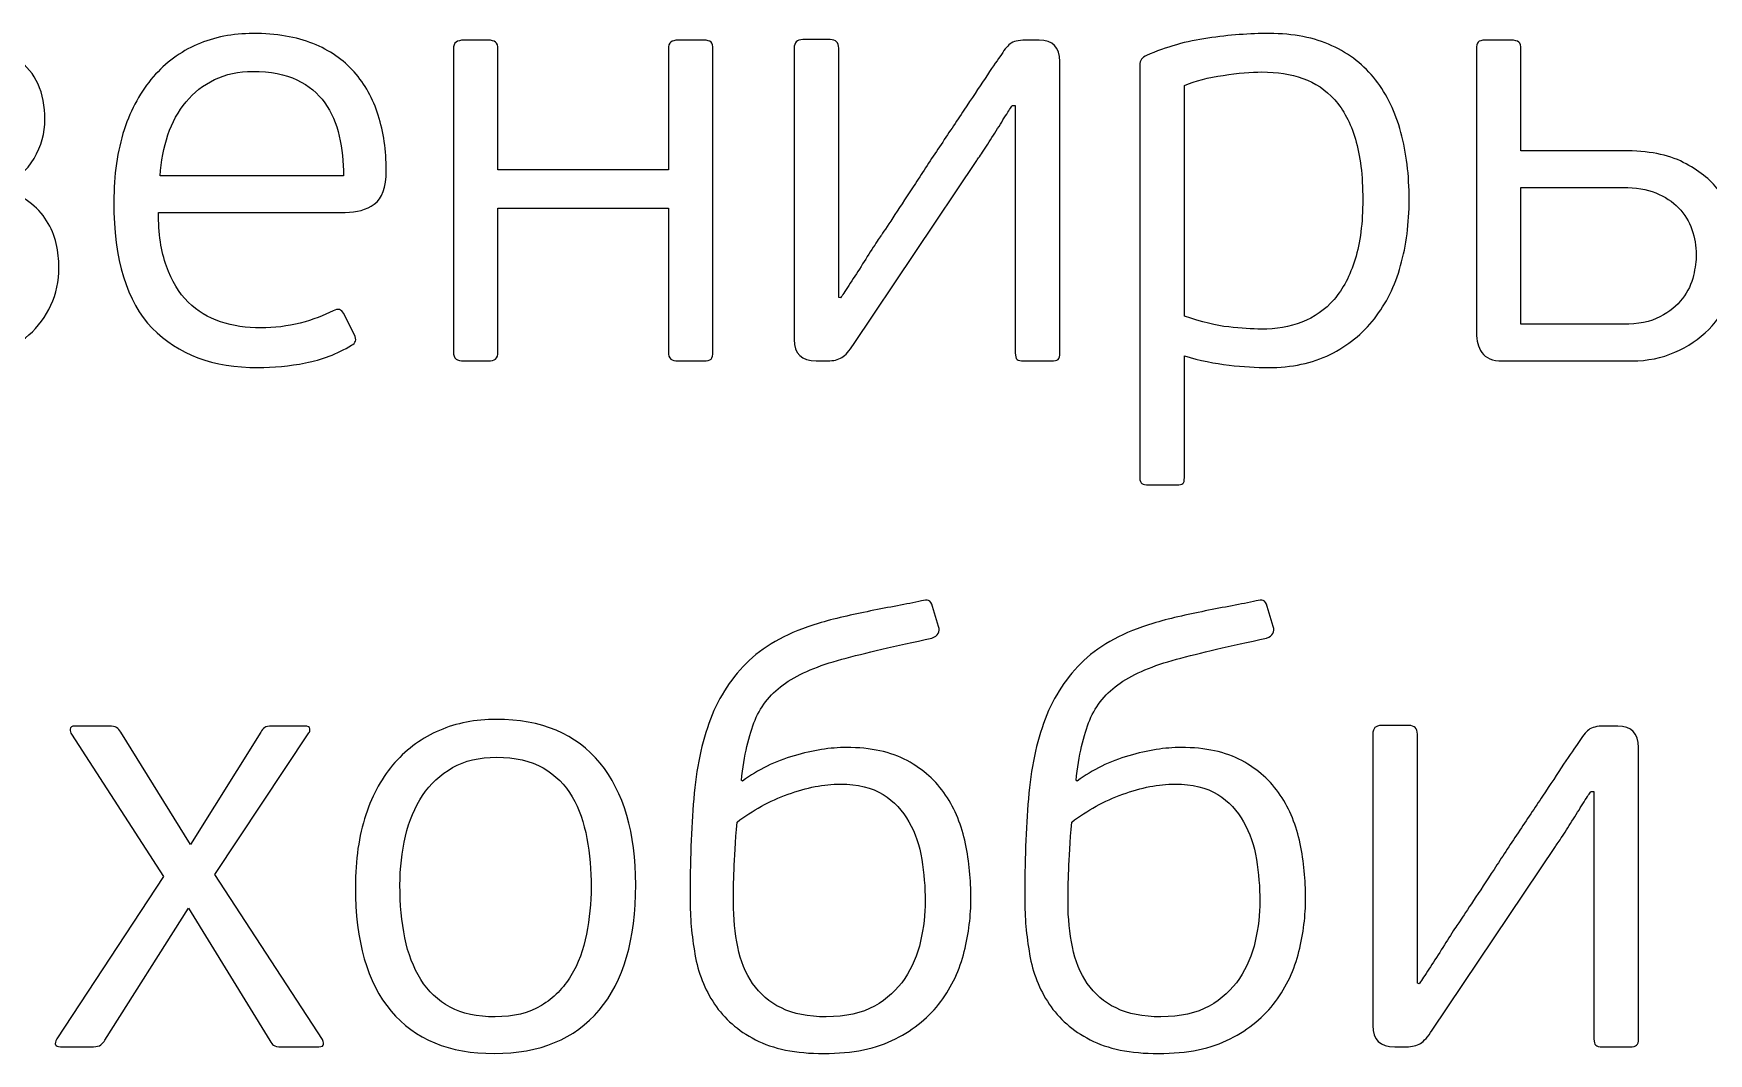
# Model space of a CAD drawing. Header units: centimetres. Extents: x -21.3 to 21.2, y -15.2 to 14.8.
# Drawn here: x -14.245 to -13.617, y -3.794 to -3.412 of the extents above; entities that cross this region are included whole.
import ezdxf

# ---------------------------------------------------------------- set-up
doc = ezdxf.new("R2010")
doc.units = ezdxf.units.CM
doc.header["$MEASUREMENT"] = 0
doc.layers.add('layer 1', color=7, linetype='Continuous')

msp = doc.modelspace()

# ---------------------------------------------------------------- linework, layer by layer
at = {"layer": 'layer 1', "color": 29}
for points, knots in [([(-14.16228, -3.41215), (-14.15359, -3.41215), (-14.14611, -3.4134), (-14.13987, -3.41592), (-14.13987, -3.41592), (-14.13361, -3.41843), (-14.12846, -3.42198), (-14.12442, -3.42655), (-14.12442, -3.42655), (-14.12038, -3.43113), (-14.11737, -3.43654), (-14.11539, -3.44279), (-14.11539, -3.44279), (-14.11341, -3.44905), (-14.11242, -3.45591), (-14.11242, -3.46338), (-14.11242, -3.46338), (-14.11242, -3.46978), (-14.1139, -3.47401), (-14.11688, -3.47607), (-14.11688, -3.47607), (-14.11985, -3.47813), (-14.12347, -3.47916), (-14.12774, -3.47916), (-14.12774, -3.47916), (-14.12774, -3.47916), (-14.19773, -3.47916), (-14.19773, -3.47916), (-14.19773, -3.47916), (-14.19773, -3.48705), (-14.19674, -3.49376), (-14.19476, -3.49929), (-14.19476, -3.49929), (-14.19277, -3.50481), (-14.19003, -3.50932), (-14.1866, -3.51271), (-14.1866, -3.51271), (-14.18317, -3.51614), (-14.17909, -3.51862), (-14.17444, -3.5201), (-14.17444, -3.5201), (-14.16979, -3.52163), (-14.16475, -3.52239), (-14.15942, -3.52239), (-14.15942, -3.52239), (-14.15435, -3.52239), (-14.14943, -3.52178), (-14.14459, -3.52056), (-14.14459, -3.52056), (-14.13979, -3.51934), (-14.13571, -3.51781), (-14.13232, -3.51599), (-14.13232, -3.51599), (-14.13049, -3.51507), (-14.12919, -3.51538), (-14.12843, -3.5169), (-14.12843, -3.5169), (-14.12843, -3.5169), (-14.12431, -3.52494), (-14.12431, -3.52494), (-14.12431, -3.52494), (-14.1234, -3.52681), (-14.12378, -3.52811), (-14.12546, -3.52891), (-14.12546, -3.52891), (-14.13079, -3.53215), (-14.13651, -3.53436), (-14.14261, -3.5355), (-14.14261, -3.5355), (-14.14871, -3.53668), (-14.15466, -3.53726), (-14.16045, -3.53726), (-14.16045, -3.53726), (-14.17722, -3.53726), (-14.19041, -3.53234), (-14.20002, -3.5225), (-14.20002, -3.5225), (-14.20962, -3.51267), (-14.21443, -3.49692), (-14.21443, -3.47527), (-14.21443, -3.47527), (-14.21443, -3.46506), (-14.21313, -3.45602), (-14.21054, -3.44817), (-14.21054, -3.44817), (-14.20795, -3.44032), (-14.20433, -3.43372), (-14.19967, -3.42839), (-14.19967, -3.42839), (-14.19502, -3.42305), (-14.18953, -3.41901), (-14.18321, -3.41626), (-14.18321, -3.41626), (-14.17688, -3.41352), (-14.1699, -3.41215), (-14.16228, -3.41215)], [0, 0, 0, 0, 0.04, 0.04, 0.04, 0.04, 0.08, 0.08, 0.08, 0.08, 0.12, 0.12, 0.12, 0.12, 0.16, 0.16, 0.16, 0.16, 0.2, 0.2, 0.2, 0.2, 0.24, 0.24, 0.24, 0.24, 0.28, 0.28, 0.28, 0.28, 0.32, 0.32, 0.32, 0.32, 0.36, 0.36, 0.36, 0.36, 0.4, 0.4, 0.4, 0.4, 0.44, 0.44, 0.44, 0.44, 0.48, 0.48, 0.48, 0.48, 0.52, 0.52, 0.52, 0.52, 0.56, 0.56, 0.56, 0.56, 0.6, 0.6, 0.6, 0.6, 0.64, 0.64, 0.64, 0.64, 0.68, 0.68, 0.68, 0.68, 0.72, 0.72, 0.72, 0.72, 0.76, 0.76, 0.76, 0.76, 0.8, 0.8, 0.8, 0.8, 0.84, 0.84, 0.84, 0.84, 0.88, 0.88, 0.88, 0.88, 0.92, 0.92, 0.92, 0.92, 1, 1, 1, 1]), ([(-13.72931, -3.47436), (-13.72931, -3.4832), (-13.73038, -3.49144), (-13.73251, -3.49906), (-13.73251, -3.49906), (-13.73464, -3.50669), (-13.73792, -3.51332), (-13.74234, -3.51896), (-13.74234, -3.51896), (-13.74676, -3.5246), (-13.75229, -3.52906), (-13.75892, -3.53234), (-13.75892, -3.53234), (-13.76556, -3.53562), (-13.7733, -3.53726), (-13.78214, -3.53726), (-13.78214, -3.53726), (-13.78657, -3.53726), (-13.79144, -3.53695), (-13.79678, -3.53634), (-13.79678, -3.53634), (-13.80211, -3.53573), (-13.80768, -3.53459), (-13.81348, -3.53291), (-13.81348, -3.53291), (-13.81348, -3.53291), (-13.81348, -3.57842), (-13.81348, -3.57842), (-13.81348, -3.57842), (-13.81348, -3.57965), (-13.81367, -3.58041), (-13.81405, -3.58071), (-13.81405, -3.58071), (-13.81443, -3.58102), (-13.81523, -3.58117), (-13.81645, -3.58117), (-13.81645, -3.58117), (-13.81645, -3.58117), (-13.82697, -3.58117), (-13.82697, -3.58117), (-13.82697, -3.58117), (-13.82804, -3.58117), (-13.82884, -3.58102), (-13.82937, -3.58071), (-13.82937, -3.58071), (-13.8299, -3.58041), (-13.83017, -3.57965), (-13.83017, -3.57842), (-13.83017, -3.57842), (-13.83017, -3.57842), (-13.83017, -3.42404), (-13.83017, -3.42404), (-13.83017, -3.42404), (-13.83017, -3.42221), (-13.82933, -3.42099), (-13.82765, -3.42038), (-13.82765, -3.42038), (-13.82034, -3.41718), (-13.81268, -3.415), (-13.80467, -3.41386), (-13.80467, -3.41386), (-13.79666, -3.41272), (-13.789, -3.41215), (-13.78168, -3.41215), (-13.78168, -3.41215), (-13.77269, -3.41215), (-13.76487, -3.41367), (-13.75824, -3.41672), (-13.75824, -3.41672), (-13.75161, -3.41977), (-13.74615, -3.42404), (-13.74189, -3.42953), (-13.74189, -3.42953), (-13.73762, -3.43502), (-13.73445, -3.44157), (-13.7324, -3.4492), (-13.7324, -3.4492), (-13.73034, -3.45682), (-13.72931, -3.46521), (-13.72931, -3.47436)], [0, 0, 0, 0, 0.047619, 0.047619, 0.047619, 0.047619, 0.095238, 0.095238, 0.095238, 0.095238, 0.142857, 0.142857, 0.142857, 0.142857, 0.190476, 0.190476, 0.190476, 0.190476, 0.238095, 0.238095, 0.238095, 0.238095, 0.285714, 0.285714, 0.285714, 0.285714, 0.333333, 0.333333, 0.333333, 0.333333, 0.380952, 0.380952, 0.380952, 0.380952, 0.428571, 0.428571, 0.428571, 0.428571, 0.47619, 0.47619, 0.47619, 0.47619, 0.52381, 0.52381, 0.52381, 0.52381, 0.571429, 0.571429, 0.571429, 0.571429, 0.619048, 0.619048, 0.619048, 0.619048, 0.666667, 0.666667, 0.666667, 0.666667, 0.714286, 0.714286, 0.714286, 0.714286, 0.761905, 0.761905, 0.761905, 0.761905, 0.809524, 0.809524, 0.809524, 0.809524, 0.857143, 0.857143, 0.857143, 0.857143, 0.904762, 0.904762, 0.904762, 0.904762, 1, 1, 1, 1]), ([(-14.25651, -3.47024), (-14.25239, -3.47146), (-14.24896, -3.4731), (-14.24622, -3.47516), (-14.24622, -3.47516), (-14.24347, -3.47722), (-14.24126, -3.47958), (-14.23959, -3.48225), (-14.23959, -3.48225), (-14.23791, -3.48492), (-14.23673, -3.48778), (-14.23604, -3.49083), (-14.23604, -3.49083), (-14.23535, -3.49388), (-14.23501, -3.49685), (-14.23501, -3.49975), (-14.23501, -3.49975), (-14.23501, -3.50493), (-14.236, -3.50966), (-14.23798, -3.51393), (-14.23798, -3.51393), (-14.23997, -3.5182), (-14.24271, -3.52189), (-14.24622, -3.52502), (-14.24622, -3.52502), (-14.24973, -3.52815), (-14.25388, -3.53055), (-14.25868, -3.53222), (-14.25868, -3.53222), (-14.26348, -3.5339), (-14.26878, -3.53474), (-14.27458, -3.53474), (-14.27458, -3.53474), (-14.27458, -3.53474), (-14.32536, -3.53474), (-14.32536, -3.53474), (-14.32536, -3.53474), (-14.33146, -3.53474), (-14.3345, -3.53192), (-14.3345, -3.52628), (-14.3345, -3.52628), (-14.3345, -3.52628), (-14.3345, -3.42312), (-14.3345, -3.42312), (-14.3345, -3.42312), (-14.3345, -3.41748), (-14.33146, -3.41466), (-14.32536, -3.41466), (-14.32536, -3.41466), (-14.32536, -3.41466), (-14.27641, -3.41466), (-14.27641, -3.41466), (-14.27641, -3.41466), (-14.26588, -3.41466), (-14.25724, -3.41706), (-14.25045, -3.42187), (-14.25045, -3.42187), (-14.24366, -3.42667), (-14.24027, -3.43418), (-14.24027, -3.4444), (-14.24027, -3.4444), (-14.24027, -3.44943), (-14.24161, -3.45427), (-14.24427, -3.45892), (-14.24427, -3.45892), (-14.24694, -3.46357), (-14.25094, -3.46696), (-14.25628, -3.4691), (-14.25628, -3.4691), (-14.25628, -3.4691), (-14.25651, -3.47024), (-14.25651, -3.47024)], [0, 0, 0, 0, 0.052632, 0.052632, 0.052632, 0.052632, 0.105263, 0.105263, 0.105263, 0.105263, 0.157895, 0.157895, 0.157895, 0.157895, 0.210526, 0.210526, 0.210526, 0.210526, 0.263158, 0.263158, 0.263158, 0.263158, 0.315789, 0.315789, 0.315789, 0.315789, 0.368421, 0.368421, 0.368421, 0.368421, 0.421053, 0.421053, 0.421053, 0.421053, 0.473684, 0.473684, 0.473684, 0.473684, 0.526316, 0.526316, 0.526316, 0.526316, 0.578947, 0.578947, 0.578947, 0.578947, 0.631579, 0.631579, 0.631579, 0.631579, 0.684211, 0.684211, 0.684211, 0.684211, 0.736842, 0.736842, 0.736842, 0.736842, 0.789474, 0.789474, 0.789474, 0.789474, 0.842105, 0.842105, 0.842105, 0.842105, 0.894737, 0.894737, 0.894737, 0.894737, 1, 1, 1, 1]), ([(-14.07056, -3.53131), (-14.07056, -3.53268), (-14.07087, -3.5336), (-14.07148, -3.53405), (-14.07148, -3.53405), (-14.07205, -3.53451), (-14.07296, -3.53474), (-14.07418, -3.53474), (-14.07418, -3.53474), (-14.07418, -3.53474), (-14.08341, -3.53474), (-14.08341, -3.53474), (-14.08341, -3.53474), (-14.08463, -3.53474), (-14.08558, -3.53451), (-14.08623, -3.53405), (-14.08623, -3.53405), (-14.08692, -3.5336), (-14.08726, -3.53268), (-14.08726, -3.53131), (-14.08726, -3.53131), (-14.08726, -3.53131), (-14.08726, -3.41809), (-14.08726, -3.41809), (-14.08726, -3.41809), (-14.08726, -3.41672), (-14.08692, -3.4158), (-14.08623, -3.41535), (-14.08623, -3.41535), (-14.08558, -3.41489), (-14.08463, -3.41466), (-14.08341, -3.41466), (-14.08341, -3.41466), (-14.08341, -3.41466), (-14.07418, -3.41466), (-14.07418, -3.41466), (-14.07418, -3.41466), (-14.07296, -3.41466), (-14.07205, -3.41489), (-14.07148, -3.41535), (-14.07148, -3.41535), (-14.07087, -3.4158), (-14.07056, -3.41672), (-14.07056, -3.41809), (-14.07056, -3.41809), (-14.07056, -3.41809), (-14.07056, -3.46315), (-14.07056, -3.46315), (-14.07056, -3.46315), (-14.07056, -3.46315), (-14.00675, -3.46315), (-14.00675, -3.46315), (-14.00675, -3.46315), (-14.00675, -3.46315), (-14.00675, -3.41809), (-14.00675, -3.41809), (-14.00675, -3.41809), (-14.00675, -3.41672), (-14.00644, -3.4158), (-14.00583, -3.41535), (-14.00583, -3.41535), (-14.00519, -3.41489), (-14.00427, -3.41466), (-14.00305, -3.41466), (-14.00305, -3.41466), (-14.00305, -3.41466), (-13.99352, -3.41466), (-13.99352, -3.41466), (-13.99352, -3.41466), (-13.99215, -3.41466), (-13.9912, -3.41489), (-13.99074, -3.41535), (-13.99074, -3.41535), (-13.99028, -3.4158), (-13.99005, -3.41672), (-13.99005, -3.41809), (-13.99005, -3.41809), (-13.99005, -3.41809), (-13.99005, -3.53131), (-13.99005, -3.53131), (-13.99005, -3.53131), (-13.99005, -3.53268), (-13.99028, -3.5336), (-13.99074, -3.53405), (-13.99074, -3.53405), (-13.9912, -3.53451), (-13.99215, -3.53474), (-13.99352, -3.53474), (-13.99352, -3.53474), (-13.99352, -3.53474), (-14.00305, -3.53474), (-14.00305, -3.53474), (-14.00305, -3.53474), (-14.00427, -3.53474), (-14.00519, -3.53451), (-14.00583, -3.53405), (-14.00583, -3.53405), (-14.00644, -3.5336), (-14.00675, -3.53268), (-14.00675, -3.53131), (-14.00675, -3.53131), (-14.00675, -3.53131), (-14.00675, -3.47756), (-14.00675, -3.47756), (-14.00675, -3.47756), (-14.00675, -3.47756), (-14.07056, -3.47756), (-14.07056, -3.47756), (-14.07056, -3.47756), (-14.07056, -3.47756), (-14.07056, -3.53131), (-14.07056, -3.53131)], [0, 0, 0, 0, 0.034483, 0.034483, 0.034483, 0.034483, 0.068966, 0.068966, 0.068966, 0.068966, 0.103448, 0.103448, 0.103448, 0.103448, 0.137931, 0.137931, 0.137931, 0.137931, 0.172414, 0.172414, 0.172414, 0.172414, 0.206897, 0.206897, 0.206897, 0.206897, 0.241379, 0.241379, 0.241379, 0.241379, 0.275862, 0.275862, 0.275862, 0.275862, 0.310345, 0.310345, 0.310345, 0.310345, 0.344828, 0.344828, 0.344828, 0.344828, 0.37931, 0.37931, 0.37931, 0.37931, 0.413793, 0.413793, 0.413793, 0.413793, 0.448276, 0.448276, 0.448276, 0.448276, 0.482759, 0.482759, 0.482759, 0.482759, 0.517241, 0.517241, 0.517241, 0.517241, 0.551724, 0.551724, 0.551724, 0.551724, 0.586207, 0.586207, 0.586207, 0.586207, 0.62069, 0.62069, 0.62069, 0.62069, 0.655172, 0.655172, 0.655172, 0.655172, 0.689655, 0.689655, 0.689655, 0.689655, 0.724138, 0.724138, 0.724138, 0.724138, 0.758621, 0.758621, 0.758621, 0.758621, 0.793103, 0.793103, 0.793103, 0.793103, 0.827586, 0.827586, 0.827586, 0.827586, 0.862069, 0.862069, 0.862069, 0.862069, 0.896552, 0.896552, 0.896552, 0.896552, 0.931034, 0.931034, 0.931034, 0.931034, 1, 1, 1, 1]), ([(-13.95963, -3.41764), (-13.95963, -3.4155), (-13.95856, -3.41443), (-13.95643, -3.41443), (-13.95643, -3.41443), (-13.95643, -3.41443), (-13.94614, -3.41443), (-13.94614, -3.41443), (-13.94614, -3.41443), (-13.944, -3.41443), (-13.94293, -3.4155), (-13.94293, -3.41764), (-13.94293, -3.41764), (-13.94293, -3.41764), (-13.94293, -3.51095), (-13.94293, -3.51095), (-13.94293, -3.51095), (-13.94293, -3.51095), (-13.94225, -3.51118), (-13.94225, -3.51118), (-13.94225, -3.51118), (-13.94164, -3.51027), (-13.94061, -3.50871), (-13.93916, -3.50649), (-13.93916, -3.50649), (-13.93771, -3.50428), (-13.93619, -3.50192), (-13.93458, -3.4994), (-13.93458, -3.4994), (-13.93299, -3.49689), (-13.93146, -3.49449), (-13.93001, -3.4922), (-13.93001, -3.4922), (-13.92856, -3.48991), (-13.92753, -3.48839), (-13.92692, -3.48762), (-13.92692, -3.48762), (-13.92586, -3.48595), (-13.92418, -3.48339), (-13.92189, -3.47996), (-13.92189, -3.47996), (-13.91961, -3.47653), (-13.91705, -3.47264), (-13.91423, -3.4683), (-13.91423, -3.4683), (-13.91141, -3.46395), (-13.9084, -3.45938), (-13.9052, -3.45457), (-13.9052, -3.45457), (-13.90199, -3.44977), (-13.89894, -3.4452), (-13.89604, -3.44085), (-13.89604, -3.44085), (-13.89315, -3.43651), (-13.89052, -3.43254), (-13.88815, -3.42896), (-13.88815, -3.42896), (-13.88579, -3.42537), (-13.88392, -3.42267), (-13.88255, -3.42084), (-13.88255, -3.42084), (-13.88118, -3.41855), (-13.87992, -3.41695), (-13.87878, -3.41603), (-13.87878, -3.41603), (-13.87764, -3.41512), (-13.87569, -3.41466), (-13.87295, -3.41466), (-13.87295, -3.41466), (-13.87295, -3.41466), (-13.86791, -3.41466), (-13.86791, -3.41466), (-13.86791, -3.41466), (-13.86273, -3.41466), (-13.86014, -3.41733), (-13.86014, -3.42267), (-13.86014, -3.42267), (-13.86014, -3.42267), (-13.86014, -3.53177), (-13.86014, -3.53177), (-13.86014, -3.53177), (-13.86014, -3.53299), (-13.86036, -3.53379), (-13.86082, -3.53417), (-13.86082, -3.53417), (-13.86128, -3.53455), (-13.86212, -3.53474), (-13.86334, -3.53474), (-13.86334, -3.53474), (-13.86334, -3.53474), (-13.87363, -3.53474), (-13.87363, -3.53474), (-13.87363, -3.53474), (-13.87485, -3.53474), (-13.87569, -3.53455), (-13.87615, -3.53417), (-13.87615, -3.53417), (-13.8766, -3.53379), (-13.87683, -3.53299), (-13.87683, -3.53177), (-13.87683, -3.53177), (-13.87683, -3.53177), (-13.87683, -3.43914), (-13.87683, -3.43914), (-13.87683, -3.43914), (-13.87683, -3.43914), (-13.87798, -3.43914), (-13.87798, -3.43914), (-13.87798, -3.43914), (-13.87844, -3.43975), (-13.87927, -3.44104), (-13.88049, -3.44302), (-13.88049, -3.44302), (-13.88171, -3.44501), (-13.88305, -3.44714), (-13.8845, -3.44943), (-13.8845, -3.44943), (-13.88594, -3.45171), (-13.88732, -3.45385), (-13.88861, -3.45583), (-13.88861, -3.45583), (-13.88991, -3.45781), (-13.89078, -3.45911), (-13.89124, -3.45972), (-13.89124, -3.45972), (-13.89124, -3.45972), (-13.93744, -3.52856), (-13.93744, -3.52856), (-13.93744, -3.52856), (-13.93897, -3.53101), (-13.94042, -3.53264), (-13.94179, -3.53348), (-13.94179, -3.53348), (-13.94316, -3.53432), (-13.94492, -3.53474), (-13.94705, -3.53474), (-13.94705, -3.53474), (-13.94705, -3.53474), (-13.9514, -3.53474), (-13.9514, -3.53474), (-13.9514, -3.53474), (-13.95688, -3.53474), (-13.95963, -3.53207), (-13.95963, -3.52674), (-13.95963, -3.52674), (-13.95963, -3.52674), (-13.95963, -3.41764), (-13.95963, -3.41764)], [0, 0, 0, 0, 0.026316, 0.026316, 0.026316, 0.026316, 0.052632, 0.052632, 0.052632, 0.052632, 0.078947, 0.078947, 0.078947, 0.078947, 0.105263, 0.105263, 0.105263, 0.105263, 0.131579, 0.131579, 0.131579, 0.131579, 0.157895, 0.157895, 0.157895, 0.157895, 0.184211, 0.184211, 0.184211, 0.184211, 0.210526, 0.210526, 0.210526, 0.210526, 0.236842, 0.236842, 0.236842, 0.236842, 0.263158, 0.263158, 0.263158, 0.263158, 0.289474, 0.289474, 0.289474, 0.289474, 0.315789, 0.315789, 0.315789, 0.315789, 0.342105, 0.342105, 0.342105, 0.342105, 0.368421, 0.368421, 0.368421, 0.368421, 0.394737, 0.394737, 0.394737, 0.394737, 0.421053, 0.421053, 0.421053, 0.421053, 0.447368, 0.447368, 0.447368, 0.447368, 0.473684, 0.473684, 0.473684, 0.473684, 0.5, 0.5, 0.5, 0.5, 0.526316, 0.526316, 0.526316, 0.526316, 0.552632, 0.552632, 0.552632, 0.552632, 0.578947, 0.578947, 0.578947, 0.578947, 0.605263, 0.605263, 0.605263, 0.605263, 0.631579, 0.631579, 0.631579, 0.631579, 0.657895, 0.657895, 0.657895, 0.657895, 0.684211, 0.684211, 0.684211, 0.684211, 0.710526, 0.710526, 0.710526, 0.710526, 0.736842, 0.736842, 0.736842, 0.736842, 0.763158, 0.763158, 0.763158, 0.763158, 0.789474, 0.789474, 0.789474, 0.789474, 0.815789, 0.815789, 0.815789, 0.815789, 0.842105, 0.842105, 0.842105, 0.842105, 0.868421, 0.868421, 0.868421, 0.868421, 0.894737, 0.894737, 0.894737, 0.894737, 0.921053, 0.921053, 0.921053, 0.921053, 0.947368, 0.947368, 0.947368, 0.947368, 1, 1, 1, 1]), ([(-13.64914, -3.45606), (-13.63984, -3.45606), (-13.63237, -3.45751), (-13.62665, -3.46041), (-13.62665, -3.46041), (-13.62097, -3.4633), (-13.61655, -3.46677), (-13.61342, -3.47081), (-13.61342, -3.47081), (-13.61034, -3.47485), (-13.60824, -3.47912), (-13.60717, -3.48362), (-13.60717, -3.48362), (-13.6061, -3.48812), (-13.60557, -3.49197), (-13.60557, -3.49517), (-13.60557, -3.49517), (-13.60557, -3.50051), (-13.6066, -3.50558), (-13.60866, -3.51038), (-13.60866, -3.51038), (-13.61072, -3.51518), (-13.61354, -3.51938), (-13.61712, -3.52296), (-13.61712, -3.52296), (-13.6207, -3.52654), (-13.62494, -3.5294), (-13.62982, -3.53154), (-13.62982, -3.53154), (-13.6347, -3.53367), (-13.64003, -3.53474), (-13.64582, -3.53474), (-13.64582, -3.53474), (-13.64582, -3.53474), (-13.69431, -3.53474), (-13.69431, -3.53474), (-13.69431, -3.53474), (-13.69812, -3.53474), (-13.70072, -3.53371), (-13.70209, -3.53165), (-13.70209, -3.53165), (-13.70346, -3.5296), (-13.70415, -3.52712), (-13.70415, -3.52422), (-13.70415, -3.52422), (-13.70415, -3.52422), (-13.70415, -3.41809), (-13.70415, -3.41809), (-13.70415, -3.41809), (-13.70415, -3.41672), (-13.70392, -3.4158), (-13.70346, -3.41535), (-13.70346, -3.41535), (-13.703, -3.41489), (-13.70213, -3.41466), (-13.70091, -3.41466), (-13.70091, -3.41466), (-13.70091, -3.41466), (-13.69115, -3.41466), (-13.69115, -3.41466), (-13.69115, -3.41466), (-13.68978, -3.41466), (-13.68878, -3.41489), (-13.68825, -3.41535), (-13.68825, -3.41535), (-13.68772, -3.4158), (-13.68745, -3.41672), (-13.68745, -3.41809), (-13.68745, -3.41809), (-13.68745, -3.41809), (-13.68745, -3.45606), (-13.68745, -3.45606), (-13.68745, -3.45606), (-13.68745, -3.45606), (-13.64914, -3.45606), (-13.64914, -3.45606)], [0, 0, 0, 0, 0.05, 0.05, 0.05, 0.05, 0.1, 0.1, 0.1, 0.1, 0.15, 0.15, 0.15, 0.15, 0.2, 0.2, 0.2, 0.2, 0.25, 0.25, 0.25, 0.25, 0.3, 0.3, 0.3, 0.3, 0.35, 0.35, 0.35, 0.35, 0.4, 0.4, 0.4, 0.4, 0.45, 0.45, 0.45, 0.45, 0.5, 0.5, 0.5, 0.5, 0.55, 0.55, 0.55, 0.55, 0.6, 0.6, 0.6, 0.6, 0.65, 0.65, 0.65, 0.65, 0.7, 0.7, 0.7, 0.7, 0.75, 0.75, 0.75, 0.75, 0.8, 0.8, 0.8, 0.8, 0.85, 0.85, 0.85, 0.85, 0.9, 0.9, 0.9, 0.9, 1, 1, 1, 1]), ([(-14.12843, -3.46544), (-14.12843, -3.46026), (-14.12896, -3.4553), (-14.13003, -3.45057), (-14.13003, -3.45057), (-14.13109, -3.44584), (-14.13289, -3.44169), (-14.13544, -3.43811), (-14.13544, -3.43811), (-14.13796, -3.43452), (-14.14143, -3.43166), (-14.14585, -3.42953), (-14.14585, -3.42953), (-14.15031, -3.42739), (-14.1558, -3.42633), (-14.16239, -3.42633), (-14.16239, -3.42633), (-14.16773, -3.42633), (-14.17253, -3.42736), (-14.17673, -3.42941), (-14.17673, -3.42941), (-14.18096, -3.43147), (-14.1845, -3.43426), (-14.1874, -3.43776), (-14.1874, -3.43776), (-14.1903, -3.44127), (-14.19258, -3.44539), (-14.19419, -3.45012), (-14.19419, -3.45012), (-14.19579, -3.45484), (-14.19674, -3.45995), (-14.19704, -3.46544), (-14.19704, -3.46544), (-14.19704, -3.46544), (-14.12843, -3.46544), (-14.12843, -3.46544)], [0, 0, 0, 0, 0.1, 0.1, 0.1, 0.1, 0.2, 0.2, 0.2, 0.2, 0.3, 0.3, 0.3, 0.3, 0.4, 0.4, 0.4, 0.4, 0.5, 0.5, 0.5, 0.5, 0.6, 0.6, 0.6, 0.6, 0.7, 0.7, 0.7, 0.7, 0.8, 0.8, 0.8, 0.8, 1, 1, 1, 1]), ([(-13.74669, -3.47436), (-13.74669, -3.46536), (-13.7476, -3.45781), (-13.74944, -3.45171), (-13.74944, -3.45171), (-13.75126, -3.44562), (-13.75386, -3.4407), (-13.75721, -3.43696), (-13.75721, -3.43696), (-13.76057, -3.43322), (-13.76453, -3.43056), (-13.7691, -3.42896), (-13.7691, -3.42896), (-13.77368, -3.42736), (-13.77879, -3.42655), (-13.78443, -3.42655), (-13.78443, -3.42655), (-13.78854, -3.42655), (-13.79339, -3.42698), (-13.79895, -3.42782), (-13.79895, -3.42782), (-13.80452, -3.42865), (-13.80936, -3.42991), (-13.81348, -3.43159), (-13.81348, -3.43159), (-13.81348, -3.43159), (-13.81348, -3.51804), (-13.81348, -3.51804), (-13.81348, -3.51804), (-13.80707, -3.52018), (-13.80154, -3.52151), (-13.79689, -3.52205), (-13.79689, -3.52205), (-13.79224, -3.52258), (-13.78816, -3.52285), (-13.78466, -3.52285), (-13.78466, -3.52285), (-13.77917, -3.52285), (-13.7741, -3.52197), (-13.76945, -3.52021), (-13.76945, -3.52021), (-13.7648, -3.51846), (-13.7608, -3.51564), (-13.75744, -3.51175), (-13.75744, -3.51175), (-13.75409, -3.50787), (-13.75145, -3.50283), (-13.74955, -3.49666), (-13.74955, -3.49666), (-13.74764, -3.49048), (-13.74669, -3.48305), (-13.74669, -3.47436)], [0, 0, 0, 0, 0.071429, 0.071429, 0.071429, 0.071429, 0.142857, 0.142857, 0.142857, 0.142857, 0.214286, 0.214286, 0.214286, 0.214286, 0.285714, 0.285714, 0.285714, 0.285714, 0.357143, 0.357143, 0.357143, 0.357143, 0.428571, 0.428571, 0.428571, 0.428571, 0.5, 0.5, 0.5, 0.5, 0.571429, 0.571429, 0.571429, 0.571429, 0.642857, 0.642857, 0.642857, 0.642857, 0.714286, 0.714286, 0.714286, 0.714286, 0.785714, 0.785714, 0.785714, 0.785714, 0.857143, 0.857143, 0.857143, 0.857143, 1, 1, 1, 1]), ([(-13.68745, -3.46978), (-13.68745, -3.46978), (-13.68745, -3.52102), (-13.68745, -3.52102), (-13.68745, -3.52102), (-13.68745, -3.52102), (-13.64914, -3.52102), (-13.64914, -3.52102), (-13.64914, -3.52102), (-13.64354, -3.52102), (-13.63892, -3.5201), (-13.63538, -3.51827), (-13.63538, -3.51827), (-13.6318, -3.51644), (-13.62898, -3.51416), (-13.62696, -3.51141), (-13.62696, -3.51141), (-13.6249, -3.50867), (-13.62352, -3.50581), (-13.62284, -3.50283), (-13.62284, -3.50283), (-13.62215, -3.49986), (-13.62181, -3.49723), (-13.62181, -3.49494), (-13.62181, -3.49494), (-13.62181, -3.49174), (-13.62234, -3.48861), (-13.62341, -3.48557), (-13.62341, -3.48557), (-13.62448, -3.48251), (-13.62615, -3.47981), (-13.6284, -3.47745), (-13.6284, -3.47745), (-13.63069, -3.47508), (-13.63355, -3.47321), (-13.63698, -3.47184), (-13.63698, -3.47184), (-13.64037, -3.47047), (-13.64445, -3.46978), (-13.64914, -3.46978), (-13.64914, -3.46978), (-13.64914, -3.46978), (-13.68745, -3.46978), (-13.68745, -3.46978)], [0, 0, 0, 0, 0.083333, 0.083333, 0.083333, 0.083333, 0.166667, 0.166667, 0.166667, 0.166667, 0.25, 0.25, 0.25, 0.25, 0.333333, 0.333333, 0.333333, 0.333333, 0.416667, 0.416667, 0.416667, 0.416667, 0.5, 0.5, 0.5, 0.5, 0.583333, 0.583333, 0.583333, 0.583333, 0.666667, 0.666667, 0.666667, 0.666667, 0.75, 0.75, 0.75, 0.75, 0.833333, 0.833333, 0.833333, 0.833333, 1, 1, 1, 1]), ([(-13.94008, -3.67952), (-13.93093, -3.67952), (-13.92334, -3.68116), (-13.91732, -3.68444), (-13.91732, -3.68444), (-13.9113, -3.68771), (-13.9065, -3.69202), (-13.90291, -3.69736), (-13.90291, -3.69736), (-13.89933, -3.70269), (-13.89685, -3.70876), (-13.89548, -3.71554), (-13.89548, -3.71554), (-13.89411, -3.72233), (-13.89342, -3.72915), (-13.89342, -3.73601), (-13.89342, -3.73601), (-13.89342, -3.74242), (-13.89426, -3.74905), (-13.89594, -3.75591), (-13.89594, -3.75591), (-13.89762, -3.76277), (-13.90055, -3.76902), (-13.90474, -3.77466), (-13.90474, -3.77466), (-13.90894, -3.78031), (-13.91458, -3.78496), (-13.92167, -3.78862), (-13.92167, -3.78862), (-13.92876, -3.79228), (-13.93772, -3.79411), (-13.94854, -3.79411), (-13.94854, -3.79411), (-13.95907, -3.79411), (-13.9676, -3.79239), (-13.97416, -3.78896), (-13.97416, -3.78896), (-13.98071, -3.78553), (-13.98582, -3.78107), (-13.98949, -3.77558), (-13.98949, -3.77558), (-13.99314, -3.77009), (-13.99559, -3.76388), (-13.9968, -3.75694), (-13.9968, -3.75694), (-13.99802, -3.75), (-13.99863, -3.7431), (-13.99863, -3.73624), (-13.99863, -3.73624), (-13.99863, -3.72252), (-13.99818, -3.71001), (-13.99726, -3.69873), (-13.99726, -3.69873), (-13.99634, -3.68745), (-13.99425, -3.6775), (-13.99097, -3.66888), (-13.99097, -3.66888), (-13.98769, -3.66027), (-13.98285, -3.65295), (-13.97645, -3.64693), (-13.97645, -3.64693), (-13.97004, -3.6409), (-13.96143, -3.63629), (-13.9506, -3.63309), (-13.9506, -3.63309), (-13.9477, -3.63217), (-13.94458, -3.63134), (-13.94122, -3.63057), (-13.94122, -3.63057), (-13.93787, -3.62981), (-13.93448, -3.62908), (-13.93105, -3.6284), (-13.93105, -3.6284), (-13.92761, -3.62771), (-13.92426, -3.62706), (-13.92098, -3.62645), (-13.92098, -3.62645), (-13.9177, -3.62585), (-13.91469, -3.62524), (-13.91195, -3.62463), (-13.91195, -3.62463), (-13.91088, -3.62432), (-13.91, -3.62428), (-13.90932, -3.62451), (-13.90932, -3.62451), (-13.90863, -3.62474), (-13.90814, -3.62547), (-13.90783, -3.62668), (-13.90783, -3.62668), (-13.90783, -3.62668), (-13.90554, -3.63423), (-13.90554, -3.63423), (-13.90554, -3.63423), (-13.90493, -3.63622), (-13.90577, -3.63766), (-13.90806, -3.63858), (-13.90806, -3.63858), (-13.92178, -3.64148), (-13.93303, -3.64411), (-13.9418, -3.64647), (-13.9418, -3.64647), (-13.95056, -3.64883), (-13.95758, -3.65181), (-13.96284, -3.65539), (-13.96284, -3.65539), (-13.9681, -3.65897), (-13.97191, -3.66358), (-13.97427, -3.66923), (-13.97427, -3.66923), (-13.97664, -3.67487), (-13.97835, -3.68241), (-13.97942, -3.69187), (-13.97942, -3.69187), (-13.97927, -3.69187), (-13.97912, -3.69195), (-13.97896, -3.6921), (-13.97896, -3.6921), (-13.97317, -3.68783), (-13.96673, -3.68467), (-13.95964, -3.68261), (-13.95964, -3.68261), (-13.95255, -3.68055), (-13.94603, -3.67952), (-13.94008, -3.67952)], [0, 0, 0, 0, 0.03125, 0.03125, 0.03125, 0.03125, 0.0625, 0.0625, 0.0625, 0.0625, 0.09375, 0.09375, 0.09375, 0.09375, 0.125, 0.125, 0.125, 0.125, 0.15625, 0.15625, 0.15625, 0.15625, 0.1875, 0.1875, 0.1875, 0.1875, 0.21875, 0.21875, 0.21875, 0.21875, 0.25, 0.25, 0.25, 0.25, 0.28125, 0.28125, 0.28125, 0.28125, 0.3125, 0.3125, 0.3125, 0.3125, 0.34375, 0.34375, 0.34375, 0.34375, 0.375, 0.375, 0.375, 0.375, 0.40625, 0.40625, 0.40625, 0.40625, 0.4375, 0.4375, 0.4375, 0.4375, 0.46875, 0.46875, 0.46875, 0.46875, 0.5, 0.5, 0.5, 0.5, 0.53125, 0.53125, 0.53125, 0.53125, 0.5625, 0.5625, 0.5625, 0.5625, 0.59375, 0.59375, 0.59375, 0.59375, 0.625, 0.625, 0.625, 0.625, 0.65625, 0.65625, 0.65625, 0.65625, 0.6875, 0.6875, 0.6875, 0.6875, 0.71875, 0.71875, 0.71875, 0.71875, 0.75, 0.75, 0.75, 0.75, 0.78125, 0.78125, 0.78125, 0.78125, 0.8125, 0.8125, 0.8125, 0.8125, 0.84375, 0.84375, 0.84375, 0.84375, 0.875, 0.875, 0.875, 0.875, 0.90625, 0.90625, 0.90625, 0.90625, 0.9375, 0.9375, 0.9375, 0.9375, 1, 1, 1, 1]), ([(-13.81474, -3.67952), (-13.80559, -3.67952), (-13.79801, -3.68116), (-13.79198, -3.68444), (-13.79198, -3.68444), (-13.78596, -3.68771), (-13.78116, -3.69202), (-13.77757, -3.69736), (-13.77757, -3.69736), (-13.77399, -3.70269), (-13.77151, -3.70876), (-13.77014, -3.71554), (-13.77014, -3.71554), (-13.76877, -3.72233), (-13.76809, -3.72915), (-13.76809, -3.73601), (-13.76809, -3.73601), (-13.76809, -3.74242), (-13.76892, -3.74905), (-13.7706, -3.75591), (-13.7706, -3.75591), (-13.77228, -3.76277), (-13.77521, -3.76902), (-13.77941, -3.77466), (-13.77941, -3.77466), (-13.7836, -3.78031), (-13.78924, -3.78496), (-13.79633, -3.78862), (-13.79633, -3.78862), (-13.80342, -3.79228), (-13.81238, -3.79411), (-13.82321, -3.79411), (-13.82321, -3.79411), (-13.83373, -3.79411), (-13.84227, -3.79239), (-13.84882, -3.78896), (-13.84882, -3.78896), (-13.85538, -3.78553), (-13.86049, -3.78107), (-13.86415, -3.77558), (-13.86415, -3.77558), (-13.86781, -3.77009), (-13.87025, -3.76388), (-13.87146, -3.75694), (-13.87146, -3.75694), (-13.87269, -3.75), (-13.8733, -3.7431), (-13.8733, -3.73624), (-13.8733, -3.73624), (-13.8733, -3.72252), (-13.87284, -3.71001), (-13.87192, -3.69873), (-13.87192, -3.69873), (-13.87101, -3.68745), (-13.86891, -3.6775), (-13.86563, -3.66888), (-13.86563, -3.66888), (-13.86236, -3.66027), (-13.85751, -3.65295), (-13.85111, -3.64693), (-13.85111, -3.64693), (-13.84471, -3.6409), (-13.83609, -3.63629), (-13.82526, -3.63309), (-13.82526, -3.63309), (-13.82237, -3.63217), (-13.81924, -3.63134), (-13.81589, -3.63057), (-13.81589, -3.63057), (-13.81253, -3.62981), (-13.80914, -3.62908), (-13.80571, -3.6284), (-13.80571, -3.6284), (-13.80228, -3.62771), (-13.79892, -3.62706), (-13.79565, -3.62645), (-13.79565, -3.62645), (-13.79236, -3.62585), (-13.78935, -3.62524), (-13.78661, -3.62463), (-13.78661, -3.62463), (-13.78554, -3.62432), (-13.78467, -3.62428), (-13.78398, -3.62451), (-13.78398, -3.62451), (-13.78329, -3.62474), (-13.7828, -3.62547), (-13.78249, -3.62668), (-13.78249, -3.62668), (-13.78249, -3.62668), (-13.7802, -3.63423), (-13.7802, -3.63423), (-13.7802, -3.63423), (-13.77959, -3.63622), (-13.78043, -3.63766), (-13.78272, -3.63858), (-13.78272, -3.63858), (-13.79644, -3.64148), (-13.80769, -3.64411), (-13.81646, -3.64647), (-13.81646, -3.64647), (-13.82523, -3.64883), (-13.83224, -3.65181), (-13.8375, -3.65539), (-13.8375, -3.65539), (-13.84276, -3.65897), (-13.84657, -3.66358), (-13.84894, -3.66923), (-13.84894, -3.66923), (-13.8513, -3.67487), (-13.85302, -3.68241), (-13.85408, -3.69187), (-13.85408, -3.69187), (-13.85393, -3.69187), (-13.85378, -3.69195), (-13.85363, -3.6921), (-13.85363, -3.6921), (-13.84783, -3.68783), (-13.84139, -3.68467), (-13.8343, -3.68261), (-13.8343, -3.68261), (-13.82721, -3.68055), (-13.82069, -3.67952), (-13.81474, -3.67952)], [0, 0, 0, 0, 0.03125, 0.03125, 0.03125, 0.03125, 0.0625, 0.0625, 0.0625, 0.0625, 0.09375, 0.09375, 0.09375, 0.09375, 0.125, 0.125, 0.125, 0.125, 0.15625, 0.15625, 0.15625, 0.15625, 0.1875, 0.1875, 0.1875, 0.1875, 0.21875, 0.21875, 0.21875, 0.21875, 0.25, 0.25, 0.25, 0.25, 0.28125, 0.28125, 0.28125, 0.28125, 0.3125, 0.3125, 0.3125, 0.3125, 0.34375, 0.34375, 0.34375, 0.34375, 0.375, 0.375, 0.375, 0.375, 0.40625, 0.40625, 0.40625, 0.40625, 0.4375, 0.4375, 0.4375, 0.4375, 0.46875, 0.46875, 0.46875, 0.46875, 0.5, 0.5, 0.5, 0.5, 0.53125, 0.53125, 0.53125, 0.53125, 0.5625, 0.5625, 0.5625, 0.5625, 0.59375, 0.59375, 0.59375, 0.59375, 0.625, 0.625, 0.625, 0.625, 0.65625, 0.65625, 0.65625, 0.65625, 0.6875, 0.6875, 0.6875, 0.6875, 0.71875, 0.71875, 0.71875, 0.71875, 0.75, 0.75, 0.75, 0.75, 0.78125, 0.78125, 0.78125, 0.78125, 0.8125, 0.8125, 0.8125, 0.8125, 0.84375, 0.84375, 0.84375, 0.84375, 0.875, 0.875, 0.875, 0.875, 0.90625, 0.90625, 0.90625, 0.90625, 0.9375, 0.9375, 0.9375, 0.9375, 1, 1, 1, 1]), ([(-14.01899, -3.73098), (-14.01899, -3.75141), (-14.02356, -3.76704), (-14.03267, -3.77787), (-14.03267, -3.77787), (-14.04182, -3.7887), (-14.0549, -3.79411), (-14.07194, -3.79411), (-14.07194, -3.79411), (-14.08882, -3.79411), (-14.10171, -3.78881), (-14.11063, -3.77821), (-14.11063, -3.77821), (-14.11951, -3.76761), (-14.12397, -3.7521), (-14.12397, -3.73167), (-14.12397, -3.73167), (-14.12397, -3.7216), (-14.12267, -3.71264), (-14.12008, -3.70479), (-14.12008, -3.70479), (-14.11749, -3.69694), (-14.11387, -3.69038), (-14.10914, -3.68512), (-14.10914, -3.68512), (-14.10441, -3.67986), (-14.09885, -3.67586), (-14.09248, -3.67311), (-14.09248, -3.67311), (-14.08608, -3.67037), (-14.07903, -3.669), (-14.07125, -3.669), (-14.07125, -3.669), (-14.05421, -3.669), (-14.04125, -3.67445), (-14.03233, -3.68535), (-14.03233, -3.68535), (-14.02345, -3.69625), (-14.01899, -3.71146), (-14.01899, -3.73098)], [0, 0, 0, 0, 0.090909, 0.090909, 0.090909, 0.090909, 0.181818, 0.181818, 0.181818, 0.181818, 0.272727, 0.272727, 0.272727, 0.272727, 0.363636, 0.363636, 0.363636, 0.363636, 0.454545, 0.454545, 0.454545, 0.454545, 0.545455, 0.545455, 0.545455, 0.545455, 0.636364, 0.636364, 0.636364, 0.636364, 0.727273, 0.727273, 0.727273, 0.727273, 0.818182, 0.818182, 0.818182, 0.818182, 1, 1, 1, 1]), ([(-14.17658, -3.72709), (-14.17658, -3.72709), (-14.13632, -3.78885), (-14.13632, -3.78885), (-14.13632, -3.78885), (-14.13602, -3.7893), (-14.13587, -3.78988), (-14.13587, -3.79056), (-14.13587, -3.79056), (-14.13587, -3.79125), (-14.13648, -3.79159), (-14.1377, -3.79159), (-14.1377, -3.79159), (-14.1377, -3.79159), (-14.15165, -3.79159), (-14.15165, -3.79159), (-14.15165, -3.79159), (-14.15317, -3.79159), (-14.15417, -3.7914), (-14.15462, -3.79102), (-14.15462, -3.79102), (-14.15508, -3.79064), (-14.15554, -3.79007), (-14.15599, -3.7893), (-14.15599, -3.7893), (-14.15599, -3.7893), (-14.18641, -3.73967), (-14.18641, -3.73967), (-14.18641, -3.73967), (-14.18641, -3.73967), (-14.21775, -3.78907), (-14.21775, -3.78907), (-14.21775, -3.78907), (-14.21821, -3.78984), (-14.21874, -3.79045), (-14.21935, -3.7909), (-14.21935, -3.7909), (-14.21996, -3.79136), (-14.22087, -3.79159), (-14.22209, -3.79159), (-14.22209, -3.79159), (-14.22209, -3.79159), (-14.23445, -3.79159), (-14.23445, -3.79159), (-14.23445, -3.79159), (-14.23643, -3.79159), (-14.23688, -3.7906), (-14.23582, -3.78862), (-14.23582, -3.78862), (-14.23582, -3.78862), (-14.19579, -3.72778), (-14.19579, -3.72778), (-14.19579, -3.72778), (-14.19579, -3.72778), (-14.23033, -3.67449), (-14.23033, -3.67449), (-14.23033, -3.67449), (-14.23063, -3.67403), (-14.23078, -3.67342), (-14.23078, -3.67266), (-14.23078, -3.67266), (-14.23078, -3.6719), (-14.23018, -3.67151), (-14.22896, -3.67151), (-14.22896, -3.67151), (-14.22896, -3.67151), (-14.21615, -3.67151), (-14.21615, -3.67151), (-14.21615, -3.67151), (-14.21493, -3.67151), (-14.21401, -3.6717), (-14.2134, -3.67209), (-14.2134, -3.67209), (-14.21279, -3.67247), (-14.21226, -3.67304), (-14.2118, -3.6738), (-14.2118, -3.6738), (-14.2118, -3.6738), (-14.18573, -3.71589), (-14.18573, -3.71589), (-14.18573, -3.71589), (-14.18573, -3.71589), (-14.15942, -3.6738), (-14.15942, -3.6738), (-14.15942, -3.6738), (-14.15897, -3.67304), (-14.15847, -3.67247), (-14.15794, -3.67209), (-14.15794, -3.67209), (-14.1574, -3.6717), (-14.15653, -3.67151), (-14.15531, -3.67151), (-14.15531, -3.67151), (-14.15531, -3.67151), (-14.14296, -3.67151), (-14.14296, -3.67151), (-14.14296, -3.67151), (-14.14174, -3.67151), (-14.14109, -3.67186), (-14.14101, -3.67254), (-14.14101, -3.67254), (-14.14094, -3.67323), (-14.14105, -3.67372), (-14.14136, -3.67403), (-14.14136, -3.67403), (-14.14136, -3.67403), (-14.17658, -3.72709), (-14.17658, -3.72709)], [0, 0, 0, 0, 0.035714, 0.035714, 0.035714, 0.035714, 0.071429, 0.071429, 0.071429, 0.071429, 0.107143, 0.107143, 0.107143, 0.107143, 0.142857, 0.142857, 0.142857, 0.142857, 0.178571, 0.178571, 0.178571, 0.178571, 0.214286, 0.214286, 0.214286, 0.214286, 0.25, 0.25, 0.25, 0.25, 0.285714, 0.285714, 0.285714, 0.285714, 0.321429, 0.321429, 0.321429, 0.321429, 0.357143, 0.357143, 0.357143, 0.357143, 0.392857, 0.392857, 0.392857, 0.392857, 0.428571, 0.428571, 0.428571, 0.428571, 0.464286, 0.464286, 0.464286, 0.464286, 0.5, 0.5, 0.5, 0.5, 0.535714, 0.535714, 0.535714, 0.535714, 0.571429, 0.571429, 0.571429, 0.571429, 0.607143, 0.607143, 0.607143, 0.607143, 0.642857, 0.642857, 0.642857, 0.642857, 0.678571, 0.678571, 0.678571, 0.678571, 0.714286, 0.714286, 0.714286, 0.714286, 0.75, 0.75, 0.75, 0.75, 0.785714, 0.785714, 0.785714, 0.785714, 0.821429, 0.821429, 0.821429, 0.821429, 0.857143, 0.857143, 0.857143, 0.857143, 0.892857, 0.892857, 0.892857, 0.892857, 0.928571, 0.928571, 0.928571, 0.928571, 1, 1, 1, 1]), ([(-13.74293, -3.67449), (-13.74293, -3.67235), (-13.74186, -3.67129), (-13.73973, -3.67129), (-13.73973, -3.67129), (-13.73973, -3.67129), (-13.72943, -3.67129), (-13.72943, -3.67129), (-13.72943, -3.67129), (-13.7273, -3.67129), (-13.72623, -3.67235), (-13.72623, -3.67449), (-13.72623, -3.67449), (-13.72623, -3.67449), (-13.72623, -3.76781), (-13.72623, -3.76781), (-13.72623, -3.76781), (-13.72623, -3.76781), (-13.72554, -3.76804), (-13.72554, -3.76804), (-13.72554, -3.76804), (-13.72493, -3.76712), (-13.7239, -3.76556), (-13.72245, -3.76334), (-13.72245, -3.76334), (-13.72101, -3.76113), (-13.71948, -3.75877), (-13.71788, -3.75625), (-13.71788, -3.75625), (-13.71628, -3.75374), (-13.71476, -3.75134), (-13.71331, -3.74905), (-13.71331, -3.74905), (-13.71186, -3.74676), (-13.71083, -3.74524), (-13.71022, -3.74447), (-13.71022, -3.74447), (-13.70915, -3.7428), (-13.70747, -3.74025), (-13.70519, -3.73681), (-13.70519, -3.73681), (-13.7029, -3.73338), (-13.70035, -3.7295), (-13.69752, -3.72515), (-13.69752, -3.72515), (-13.6947, -3.7208), (-13.69169, -3.71623), (-13.68849, -3.71142), (-13.68849, -3.71142), (-13.68529, -3.70662), (-13.68224, -3.70205), (-13.67934, -3.6977), (-13.67934, -3.6977), (-13.67644, -3.69336), (-13.67381, -3.68939), (-13.67145, -3.68581), (-13.67145, -3.68581), (-13.66909, -3.68222), (-13.66722, -3.67952), (-13.66585, -3.67769), (-13.66585, -3.67769), (-13.66447, -3.6754), (-13.66322, -3.6738), (-13.66207, -3.67288), (-13.66207, -3.67288), (-13.66093, -3.67197), (-13.65898, -3.67151), (-13.65624, -3.67151), (-13.65624, -3.67151), (-13.65624, -3.67151), (-13.65121, -3.67151), (-13.65121, -3.67151), (-13.65121, -3.67151), (-13.64602, -3.67151), (-13.64343, -3.67418), (-13.64343, -3.67952), (-13.64343, -3.67952), (-13.64343, -3.67952), (-13.64343, -3.78862), (-13.64343, -3.78862), (-13.64343, -3.78862), (-13.64343, -3.78984), (-13.64366, -3.79064), (-13.64412, -3.79102), (-13.64412, -3.79102), (-13.64457, -3.7914), (-13.64541, -3.79159), (-13.64664, -3.79159), (-13.64664, -3.79159), (-13.64664, -3.79159), (-13.65693, -3.79159), (-13.65693, -3.79159), (-13.65693, -3.79159), (-13.65815, -3.79159), (-13.65898, -3.7914), (-13.65944, -3.79102), (-13.65944, -3.79102), (-13.6599, -3.79064), (-13.66013, -3.78984), (-13.66013, -3.78862), (-13.66013, -3.78862), (-13.66013, -3.78862), (-13.66013, -3.69599), (-13.66013, -3.69599), (-13.66013, -3.69599), (-13.66013, -3.69599), (-13.66127, -3.69599), (-13.66127, -3.69599), (-13.66127, -3.69599), (-13.66173, -3.6966), (-13.66257, -3.69789), (-13.66379, -3.69987), (-13.66379, -3.69987), (-13.66501, -3.70186), (-13.66634, -3.70399), (-13.66779, -3.70628), (-13.66779, -3.70628), (-13.66924, -3.70856), (-13.67061, -3.7107), (-13.67191, -3.71269), (-13.67191, -3.71269), (-13.6732, -3.71466), (-13.67408, -3.71596), (-13.67454, -3.71657), (-13.67454, -3.71657), (-13.67454, -3.71657), (-13.72074, -3.78542), (-13.72074, -3.78542), (-13.72074, -3.78542), (-13.72227, -3.78786), (-13.72371, -3.7895), (-13.72508, -3.79033), (-13.72508, -3.79033), (-13.72646, -3.79117), (-13.72821, -3.79159), (-13.73034, -3.79159), (-13.73034, -3.79159), (-13.73034, -3.79159), (-13.73469, -3.79159), (-13.73469, -3.79159), (-13.73469, -3.79159), (-13.74018, -3.79159), (-13.74293, -3.78893), (-13.74293, -3.78359), (-13.74293, -3.78359), (-13.74293, -3.78359), (-13.74293, -3.67449), (-13.74293, -3.67449)], [0, 0, 0, 0, 0.026316, 0.026316, 0.026316, 0.026316, 0.052632, 0.052632, 0.052632, 0.052632, 0.078947, 0.078947, 0.078947, 0.078947, 0.105263, 0.105263, 0.105263, 0.105263, 0.131579, 0.131579, 0.131579, 0.131579, 0.157895, 0.157895, 0.157895, 0.157895, 0.184211, 0.184211, 0.184211, 0.184211, 0.210526, 0.210526, 0.210526, 0.210526, 0.236842, 0.236842, 0.236842, 0.236842, 0.263158, 0.263158, 0.263158, 0.263158, 0.289474, 0.289474, 0.289474, 0.289474, 0.315789, 0.315789, 0.315789, 0.315789, 0.342105, 0.342105, 0.342105, 0.342105, 0.368421, 0.368421, 0.368421, 0.368421, 0.394737, 0.394737, 0.394737, 0.394737, 0.421053, 0.421053, 0.421053, 0.421053, 0.447368, 0.447368, 0.447368, 0.447368, 0.473684, 0.473684, 0.473684, 0.473684, 0.5, 0.5, 0.5, 0.5, 0.526316, 0.526316, 0.526316, 0.526316, 0.552632, 0.552632, 0.552632, 0.552632, 0.578947, 0.578947, 0.578947, 0.578947, 0.605263, 0.605263, 0.605263, 0.605263, 0.631579, 0.631579, 0.631579, 0.631579, 0.657895, 0.657895, 0.657895, 0.657895, 0.684211, 0.684211, 0.684211, 0.684211, 0.710526, 0.710526, 0.710526, 0.710526, 0.736842, 0.736842, 0.736842, 0.736842, 0.763158, 0.763158, 0.763158, 0.763158, 0.789474, 0.789474, 0.789474, 0.789474, 0.815789, 0.815789, 0.815789, 0.815789, 0.842105, 0.842105, 0.842105, 0.842105, 0.868421, 0.868421, 0.868421, 0.868421, 0.894737, 0.894737, 0.894737, 0.894737, 0.921053, 0.921053, 0.921053, 0.921053, 0.947368, 0.947368, 0.947368, 0.947368, 1, 1, 1, 1]), ([(-14.03568, -3.73178), (-14.03568, -3.72553), (-14.03622, -3.71943), (-14.03729, -3.71356), (-14.03729, -3.71356), (-14.03835, -3.70765), (-14.04018, -3.70247), (-14.04277, -3.69797), (-14.04277, -3.69797), (-14.04536, -3.69347), (-14.04899, -3.68985), (-14.05364, -3.68718), (-14.05364, -3.68718), (-14.05829, -3.68451), (-14.06412, -3.68318), (-14.07113, -3.68318), (-14.07113, -3.68318), (-14.07754, -3.68318), (-14.08303, -3.68447), (-14.0876, -3.68707), (-14.0876, -3.68707), (-14.09218, -3.68966), (-14.09592, -3.69316), (-14.09881, -3.69751), (-14.09881, -3.69751), (-14.10171, -3.70186), (-14.10384, -3.70693), (-14.10522, -3.71276), (-14.10522, -3.71276), (-14.10659, -3.71855), (-14.10727, -3.72469), (-14.10727, -3.73109), (-14.10727, -3.73109), (-14.10727, -3.73826), (-14.10666, -3.74486), (-14.10545, -3.7508), (-14.10545, -3.7508), (-14.10423, -3.75679), (-14.10224, -3.76197), (-14.0995, -3.76639), (-14.0995, -3.76639), (-14.09675, -3.77082), (-14.09309, -3.77428), (-14.08852, -3.77673), (-14.08852, -3.77673), (-14.08395, -3.77916), (-14.0783, -3.78038), (-14.07159, -3.78038), (-14.07159, -3.78038), (-14.06473, -3.78038), (-14.05897, -3.77897), (-14.05432, -3.77616), (-14.05432, -3.77616), (-14.04967, -3.77333), (-14.04598, -3.7696), (-14.04323, -3.76502), (-14.04323, -3.76502), (-14.04049, -3.76045), (-14.03854, -3.75522), (-14.0374, -3.74943), (-14.0374, -3.74943), (-14.03626, -3.74363), (-14.03568, -3.73773), (-14.03568, -3.73178)], [0, 0, 0, 0, 0.058824, 0.058824, 0.058824, 0.058824, 0.117647, 0.117647, 0.117647, 0.117647, 0.176471, 0.176471, 0.176471, 0.176471, 0.235294, 0.235294, 0.235294, 0.235294, 0.294118, 0.294118, 0.294118, 0.294118, 0.352941, 0.352941, 0.352941, 0.352941, 0.411765, 0.411765, 0.411765, 0.411765, 0.470588, 0.470588, 0.470588, 0.470588, 0.529412, 0.529412, 0.529412, 0.529412, 0.588235, 0.588235, 0.588235, 0.588235, 0.647059, 0.647059, 0.647059, 0.647059, 0.705882, 0.705882, 0.705882, 0.705882, 0.764706, 0.764706, 0.764706, 0.764706, 0.823529, 0.823529, 0.823529, 0.823529, 0.882353, 0.882353, 0.882353, 0.882353, 1, 1, 1, 1]), ([(-13.94763, -3.78038), (-13.94031, -3.78038), (-13.93429, -3.77905), (-13.92956, -3.77638), (-13.92956, -3.77638), (-13.92483, -3.77371), (-13.92106, -3.77024), (-13.91824, -3.76605), (-13.91824, -3.76605), (-13.91542, -3.76186), (-13.91343, -3.75717), (-13.91229, -3.75206), (-13.91229, -3.75206), (-13.91115, -3.74695), (-13.91057, -3.74192), (-13.91057, -3.73704), (-13.91057, -3.73704), (-13.91057, -3.73186), (-13.911, -3.72664), (-13.91184, -3.72145), (-13.91184, -3.72145), (-13.91267, -3.71627), (-13.91427, -3.71154), (-13.91664, -3.70735), (-13.91664, -3.70735), (-13.919, -3.70315), (-13.92224, -3.69972), (-13.92636, -3.69713), (-13.92636, -3.69713), (-13.93047, -3.69454), (-13.93581, -3.69324), (-13.94237, -3.69324), (-13.94237, -3.69324), (-13.94847, -3.69324), (-13.95499, -3.6945), (-13.96192, -3.69702), (-13.96192, -3.69702), (-13.96886, -3.69953), (-13.97523, -3.70304), (-13.98102, -3.70746), (-13.98102, -3.70746), (-13.98163, -3.71493), (-13.98201, -3.72092), (-13.98216, -3.72534), (-13.98216, -3.72534), (-13.98232, -3.72976), (-13.98239, -3.73384), (-13.98239, -3.7375), (-13.98239, -3.7375), (-13.98239, -3.74345), (-13.98186, -3.74905), (-13.98079, -3.75423), (-13.98079, -3.75423), (-13.97973, -3.75946), (-13.97786, -3.76399), (-13.97519, -3.76788), (-13.97519, -3.76788), (-13.97252, -3.77177), (-13.96894, -3.77486), (-13.96444, -3.77707), (-13.96444, -3.77707), (-13.95994, -3.77928), (-13.95434, -3.78038), (-13.94763, -3.78038)], [0, 0, 0, 0, 0.058824, 0.058824, 0.058824, 0.058824, 0.117647, 0.117647, 0.117647, 0.117647, 0.176471, 0.176471, 0.176471, 0.176471, 0.235294, 0.235294, 0.235294, 0.235294, 0.294118, 0.294118, 0.294118, 0.294118, 0.352941, 0.352941, 0.352941, 0.352941, 0.411765, 0.411765, 0.411765, 0.411765, 0.470588, 0.470588, 0.470588, 0.470588, 0.529412, 0.529412, 0.529412, 0.529412, 0.588235, 0.588235, 0.588235, 0.588235, 0.647059, 0.647059, 0.647059, 0.647059, 0.705882, 0.705882, 0.705882, 0.705882, 0.764706, 0.764706, 0.764706, 0.764706, 0.823529, 0.823529, 0.823529, 0.823529, 0.882353, 0.882353, 0.882353, 0.882353, 1, 1, 1, 1]), ([(-13.82229, -3.78038), (-13.81497, -3.78038), (-13.80895, -3.77905), (-13.80422, -3.77638), (-13.80422, -3.77638), (-13.79949, -3.77371), (-13.79572, -3.77024), (-13.7929, -3.76605), (-13.7929, -3.76605), (-13.79008, -3.76186), (-13.7881, -3.75717), (-13.78695, -3.75206), (-13.78695, -3.75206), (-13.78581, -3.74695), (-13.78524, -3.74192), (-13.78524, -3.73704), (-13.78524, -3.73704), (-13.78524, -3.73186), (-13.78566, -3.72664), (-13.7865, -3.72145), (-13.7865, -3.72145), (-13.78733, -3.71627), (-13.78894, -3.71154), (-13.7913, -3.70735), (-13.7913, -3.70735), (-13.79366, -3.70315), (-13.7969, -3.69972), (-13.80102, -3.69713), (-13.80102, -3.69713), (-13.80514, -3.69454), (-13.81047, -3.69324), (-13.81703, -3.69324), (-13.81703, -3.69324), (-13.82313, -3.69324), (-13.82965, -3.6945), (-13.83659, -3.69702), (-13.83659, -3.69702), (-13.84352, -3.69953), (-13.84989, -3.70304), (-13.85568, -3.70746), (-13.85568, -3.70746), (-13.85629, -3.71493), (-13.85667, -3.72092), (-13.85683, -3.72534), (-13.85683, -3.72534), (-13.85698, -3.72976), (-13.85706, -3.73384), (-13.85706, -3.7375), (-13.85706, -3.7375), (-13.85706, -3.74345), (-13.85652, -3.74905), (-13.85545, -3.75423), (-13.85545, -3.75423), (-13.85439, -3.75946), (-13.85252, -3.76399), (-13.84985, -3.76788), (-13.84985, -3.76788), (-13.84719, -3.77177), (-13.8436, -3.77486), (-13.8391, -3.77707), (-13.8391, -3.77707), (-13.8346, -3.77928), (-13.829, -3.78038), (-13.82229, -3.78038)], [0, 0, 0, 0, 0.058824, 0.058824, 0.058824, 0.058824, 0.117647, 0.117647, 0.117647, 0.117647, 0.176471, 0.176471, 0.176471, 0.176471, 0.235294, 0.235294, 0.235294, 0.235294, 0.294118, 0.294118, 0.294118, 0.294118, 0.352941, 0.352941, 0.352941, 0.352941, 0.411765, 0.411765, 0.411765, 0.411765, 0.470588, 0.470588, 0.470588, 0.470588, 0.529412, 0.529412, 0.529412, 0.529412, 0.588235, 0.588235, 0.588235, 0.588235, 0.647059, 0.647059, 0.647059, 0.647059, 0.705882, 0.705882, 0.705882, 0.705882, 0.764706, 0.764706, 0.764706, 0.764706, 0.823529, 0.823529, 0.823529, 0.823529, 0.882353, 0.882353, 0.882353, 0.882353, 1, 1, 1, 1])]:
    msp.add_open_spline(points, degree=3, knots=knots, dxfattribs=at)

doc.saveas('drawing.dxf')
